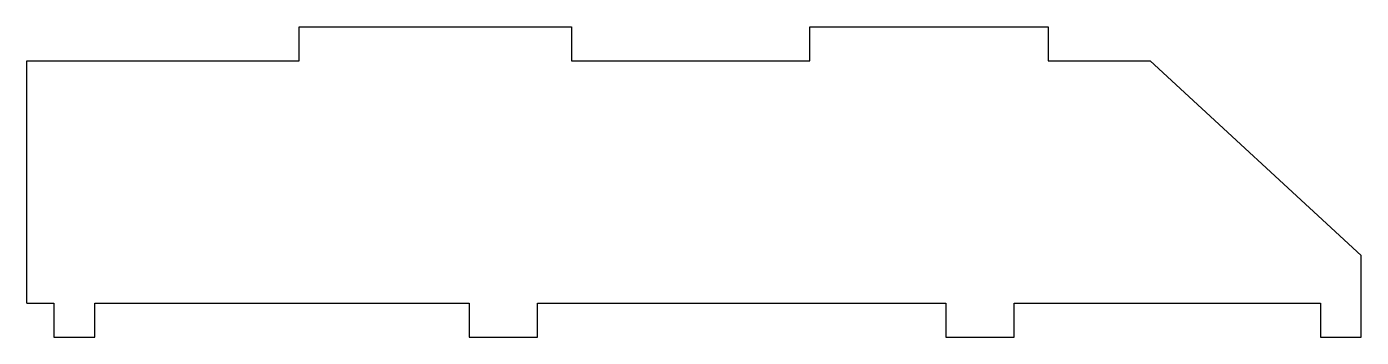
# Model space of a CAD drawing. Header units: millimetres. Extents: x -100 to 96, y -5 to 40.
import ezdxf

# ---------------------------------------------------------------- set-up
doc = ezdxf.new("R2010")
doc.units = ezdxf.units.MM

msp = doc.modelspace()

# ---------------------------------------------------------------- linework, layer by layer
at = {"color": 7, "linetype": 'Continuous', "lineweight": 25}
for p, q in [((-60, 40.5), (-20, 40.5)), ((-60, 35.5), (-60, 40.5)), ((-20, 40.5), (-20, 35.5)), ((15, 40.5), (50, 40.5)), ((15, 35.5), (15, 40.5)), ((50, 40.5), (50, 35.5)), ((-100, 35.5), (-60, 35.5)), ((-100, 0), (-100, 35.5)), ((-20, 35.5), (15, 35.5)), ((50, 35.5), (65, 35.5)), ((96, 7), (65, 35.5)), ((96, -5), (96, 7)), ((-100, 0), (-96, 0)), ((-96, 0), (-96, -5)), ((-90, -5), (-90, 0)), ((-90, 0), (-35, 0)), ((-35, 0), (-35, -5)), ((-25, 0), (35, 0)), ((-25, -5), (-25, 0)), ((35, 0), (35, -5)), ((45, -5), (45, 0)), ((45, 0), (90, 0)), ((90, 0), (90, -5)), ((-96, -5), (-90, -5)), ((-35, -5), (-25, -5)), ((35, -5), (45, -5)), ((90, -5), (96, -5))]:
    msp.add_line(p, q, dxfattribs=at)

doc.saveas('drawing.dxf')
